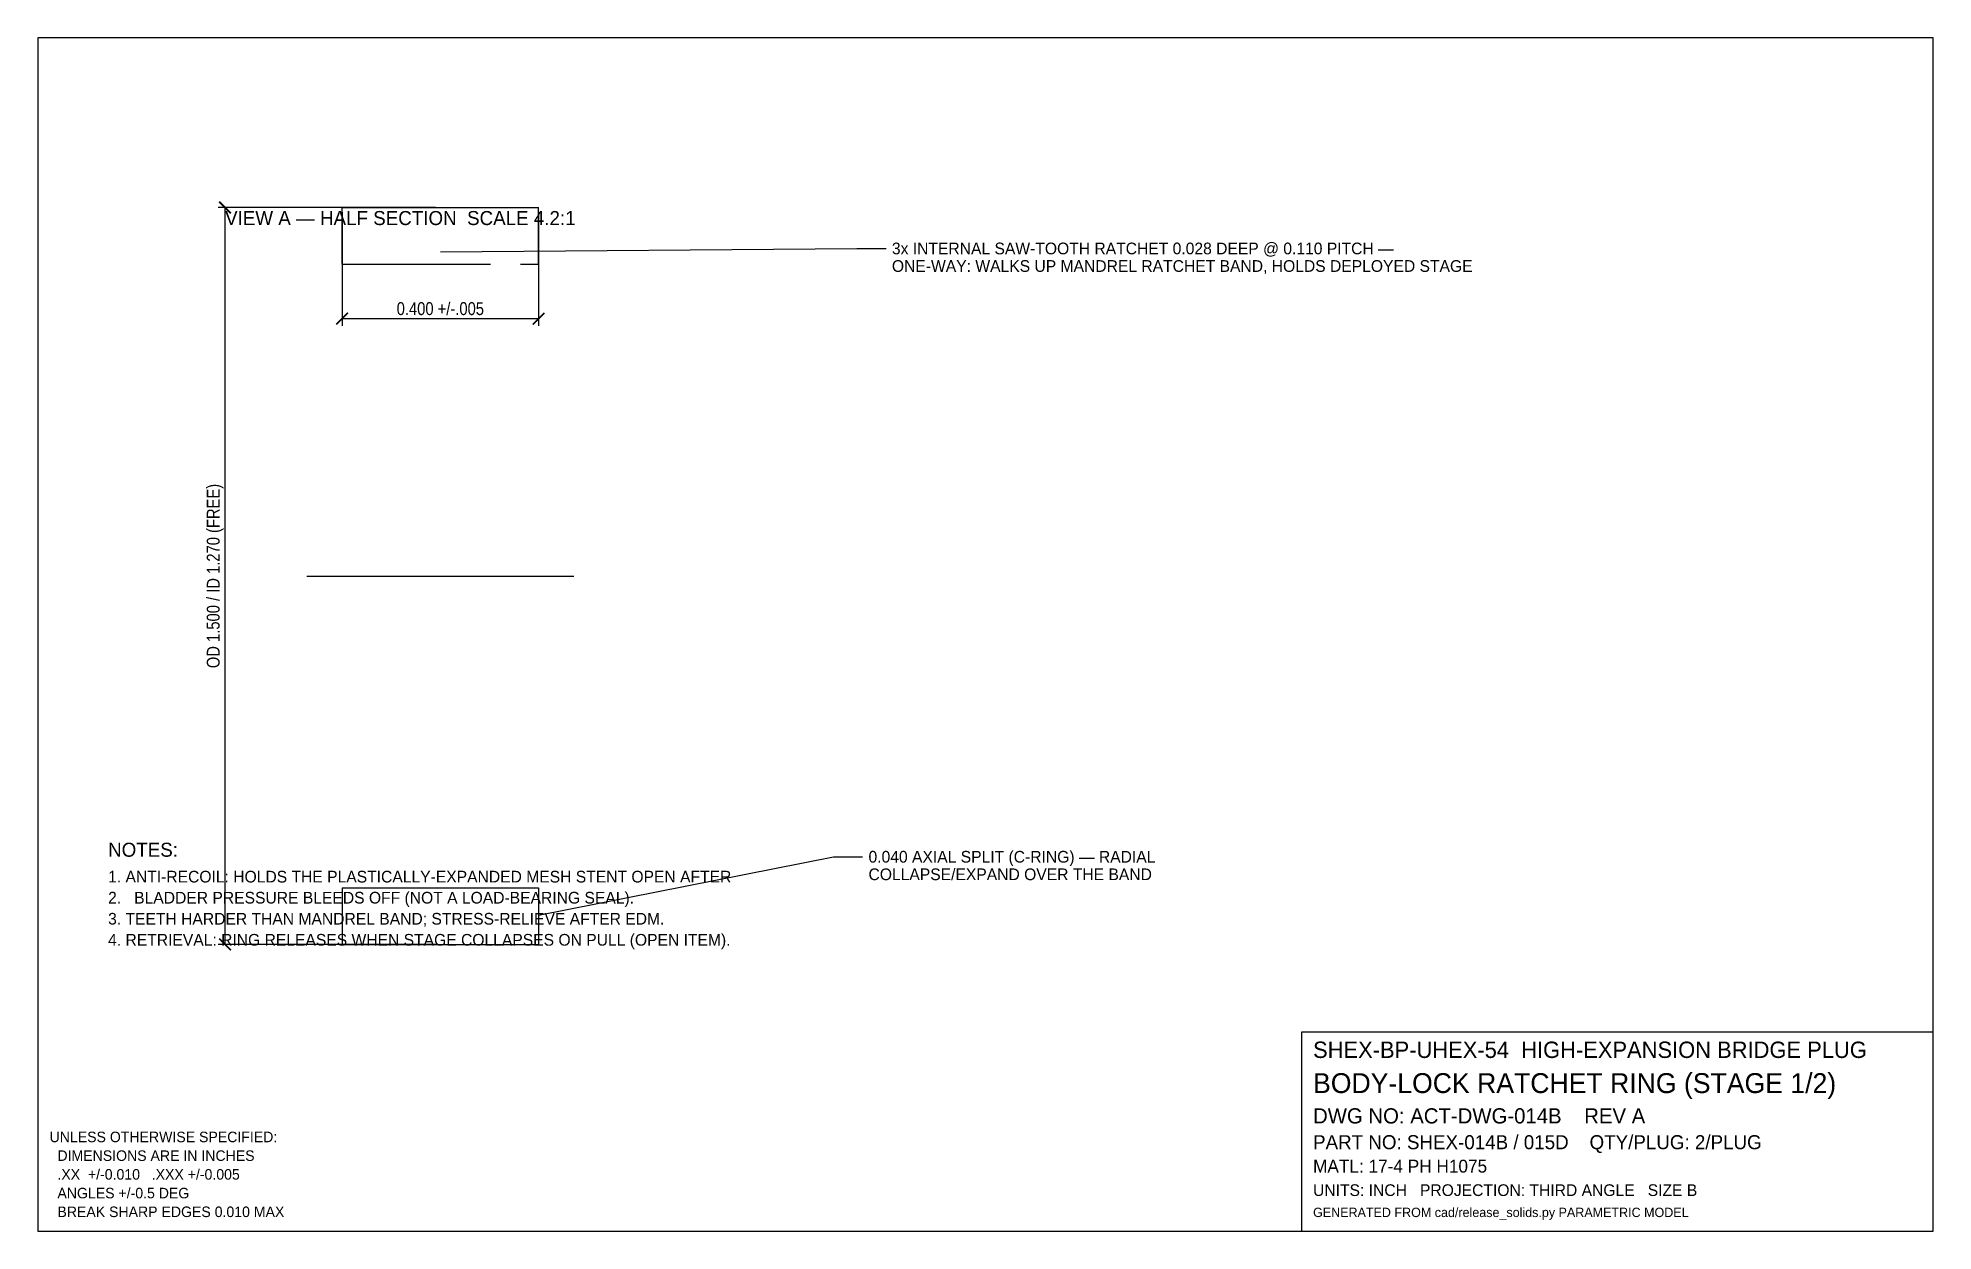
# Model space of a CAD drawing. Header units: inches. Extents: x 0.4 to 16.6, y 0.4 to 10.6.
import ezdxf

# ---------------------------------------------------------------- set-up
doc = ezdxf.new("R2010")
doc.units = ezdxf.units.IN
doc.linetypes.add('CENTER', pattern=[5.08, 3.175, -0.635, 0.635, -0.635])
doc.linetypes.add('DASHED', pattern=[1.524, 1.27, -0.254])
for name, color, linetype in [('BORDER', 7, 'CONTINUOUS'), ('CENTER', 1, 'CENTER'), ('DIM', 4, 'CONTINUOUS'), ('GEOM', 7, 'CONTINUOUS'), ('HIDDEN', 8, 'DASHED'), ('TEXT', 7, 'CONTINUOUS')]:
    doc.layers.add(name, color=color, linetype=linetype)
doc.styles.add('OpenSansCondensed-Light', font='OpenSansCondensed-Light.ttf')
doc.dimstyles.new('EZDXF', dxfattribs={"dimtxt": 0.11, "dimasz": 0.1, "dimexe": 0.06, "dimexo": 0.04, "dimgap": 0.03, "dimtad": 1, "dimdec": 3, "dimlfac": 100, "dimzin": 12, "dimdsep": 46, "dimtxsty": 'OpenSansCondensed-Light', "dimblk": 'ARCHTICK', "dimcen": 2.5, "dimazin": 3, "dimtfac": 0.5, "dimtmove": 2, "dimatfit": 3})

# ---------------------------------------------------------------- blocks, each defined once
blk = doc.blocks.new('_ARCHTICK')
at = {"color": 0, "linetype": 'BYBLOCK', "const_width": 0.15}
blk.add_lwpolyline([(-0.5, -0.5), (0.5, 0.5)], dxfattribs=at)

msp = doc.modelspace()

# ---------------------------------------------------------------- linework, layer by layer
at = {"layer": 'BORDER'}
for points in [[(0.4, 0.4), (16.6, 0.4), (16.6, 10.6), (0.4, 10.6), (0.4, 0.4)], [(11.2, 0.4), (16.6, 0.4), (16.6, 2.1), (11.2, 2.1), (11.2, 0.4)]]:
    msp.add_lwpolyline(points, dxfattribs=at)
at = {"layer": 'CENTER'}
msp.add_line((2.7, 6), (4.98, 6), dxfattribs=at)
at = {"layer": 'DIM'}
for points in [[(3.84, 8.772), (7.4, 8.8), (7.65, 8.8)], [(4.68, 3.102), (7.2, 3.6), (7.45, 3.6)]]:
    msp.add_lwpolyline(points, dxfattribs=at)
at = {"layer": 'GEOM'}
for p, q in [((3, 8.667), (3, 9.15)), ((4.68, 8.667), (4.68, 9.15)), ((3, 3.333), (3, 2.85)), ((4.68, 3.333), (4.68, 2.85))]:
    msp.add_line(p, q, dxfattribs=at)
for points in [[(3, 9.15), (4.68, 9.15)], [(3, 3.333), (4.68, 3.333)], [(3, 2.85), (4.68, 2.85)]]:
    msp.add_lwpolyline(points, dxfattribs=at)
at = {"layer": 'HIDDEN'}
msp.add_lwpolyline([(3, 8.667), (4.68, 8.667)], dxfattribs=at)

# ---------------------------------------------------------------- texts
at = {"layer": 'TEXT'}
for s, height, p in [('VIEW A — HALF SECTION  SCALE 4.2:1', 0.12, (2, 9)), ('3x INTERNAL SAW-TOOTH RATCHET 0.028 DEEP @ 0.110 PITCH —', 0.1, (7.7, 8.75)), ('ONE-WAY: WALKS UP MANDREL RATCHET BAND, HOLDS DEPLOYED STAGE', 0.1, (7.7, 8.6)), ('NOTES:', 0.12, (1, 3.6)), ('0.040 AXIAL SPLIT (C-RING) — RADIAL', 0.1, (7.5, 3.55)), ('1. ANTI-RECOIL: HOLDS THE PLASTICALLY-EXPANDED MESH STENT OPEN AFTER', 0.1, (1, 3.38)), ('COLLAPSE/EXPAND OVER THE BAND', 0.1, (7.5, 3.4)), ('2.   BLADDER PRESSURE BLEEDS OFF (NOT A LOAD-BEARING SEAL).', 0.1, (1, 3.2)), ('3. TEETH HARDER THAN MANDREL BAND; STRESS-RELIEVE AFTER EDM.', 0.1, (1, 3.02)), ('4. RETRIEVAL: RING RELEASES WHEN STAGE COLLAPSES ON PULL (OPEN ITEM).', 0.1, (1, 2.84)), ('SHEX-BP-UHEX-54  HIGH-EXPANSION BRIDGE PLUG', 0.14, (11.3, 1.88)), ('BODY-LOCK RATCHET RING (STAGE 1/2)', 0.17, (11.3, 1.58)), ('DWG NO: ACT-DWG-014B    REV A', 0.13, (11.3, 1.32)), ('UNLESS OTHERWISE SPECIFIED:', 0.09, (0.5, 1.16)), ('PART NO: SHEX-014B / 015D    QTY/PLUG: 2/PLUG', 0.12, (11.3, 1.1)), ('  DIMENSIONS ARE IN INCHES', 0.09, (0.5, 1)), ('MATL: 17-4 PH H1075', 0.11, (11.3, 0.9)), ('  .XX  +/-0.010   .XXX +/-0.005', 0.09, (0.5, 0.84)), ('  ANGLES +/-0.5 DEG', 0.09, (0.5, 0.68)), ('UNITS: INCH   PROJECTION: THIRD ANGLE   SIZE B', 0.1, (11.3, 0.7)), ('  BREAK SHARP EDGES 0.010 MAX', 0.09, (0.5, 0.52)), ('GENERATED FROM cad/release_solids.py PARAMETRIC MODEL', 0.08, (11.3, 0.52))]:
    msp.add_text(s, height=height, dxfattribs=at).set_placement(p)

# ---------------------------------------------------------------- dimensions: what is measured, and where the dimension line sits
at = {"layer": 'DIM'}
msp.add_linear_dim(base=(2, 2.85), p1=(3.84, 2.85), p2=(3.84, 9.15), angle=90, text='OD 1.500 / ID 1.270 (FREE)', dimstyle='EZDXF', override={"dimlfac": 0.238095}, dxfattribs=at).render()
msp.add_linear_dim(base=(3, 8.2), p1=(3, 9.15), p2=(4.68, 9.15), text='0.400 +/-.005', dimstyle='EZDXF', override={"dimlfac": 0.238095}, dxfattribs=at).render()

doc.saveas('drawing.dxf')
